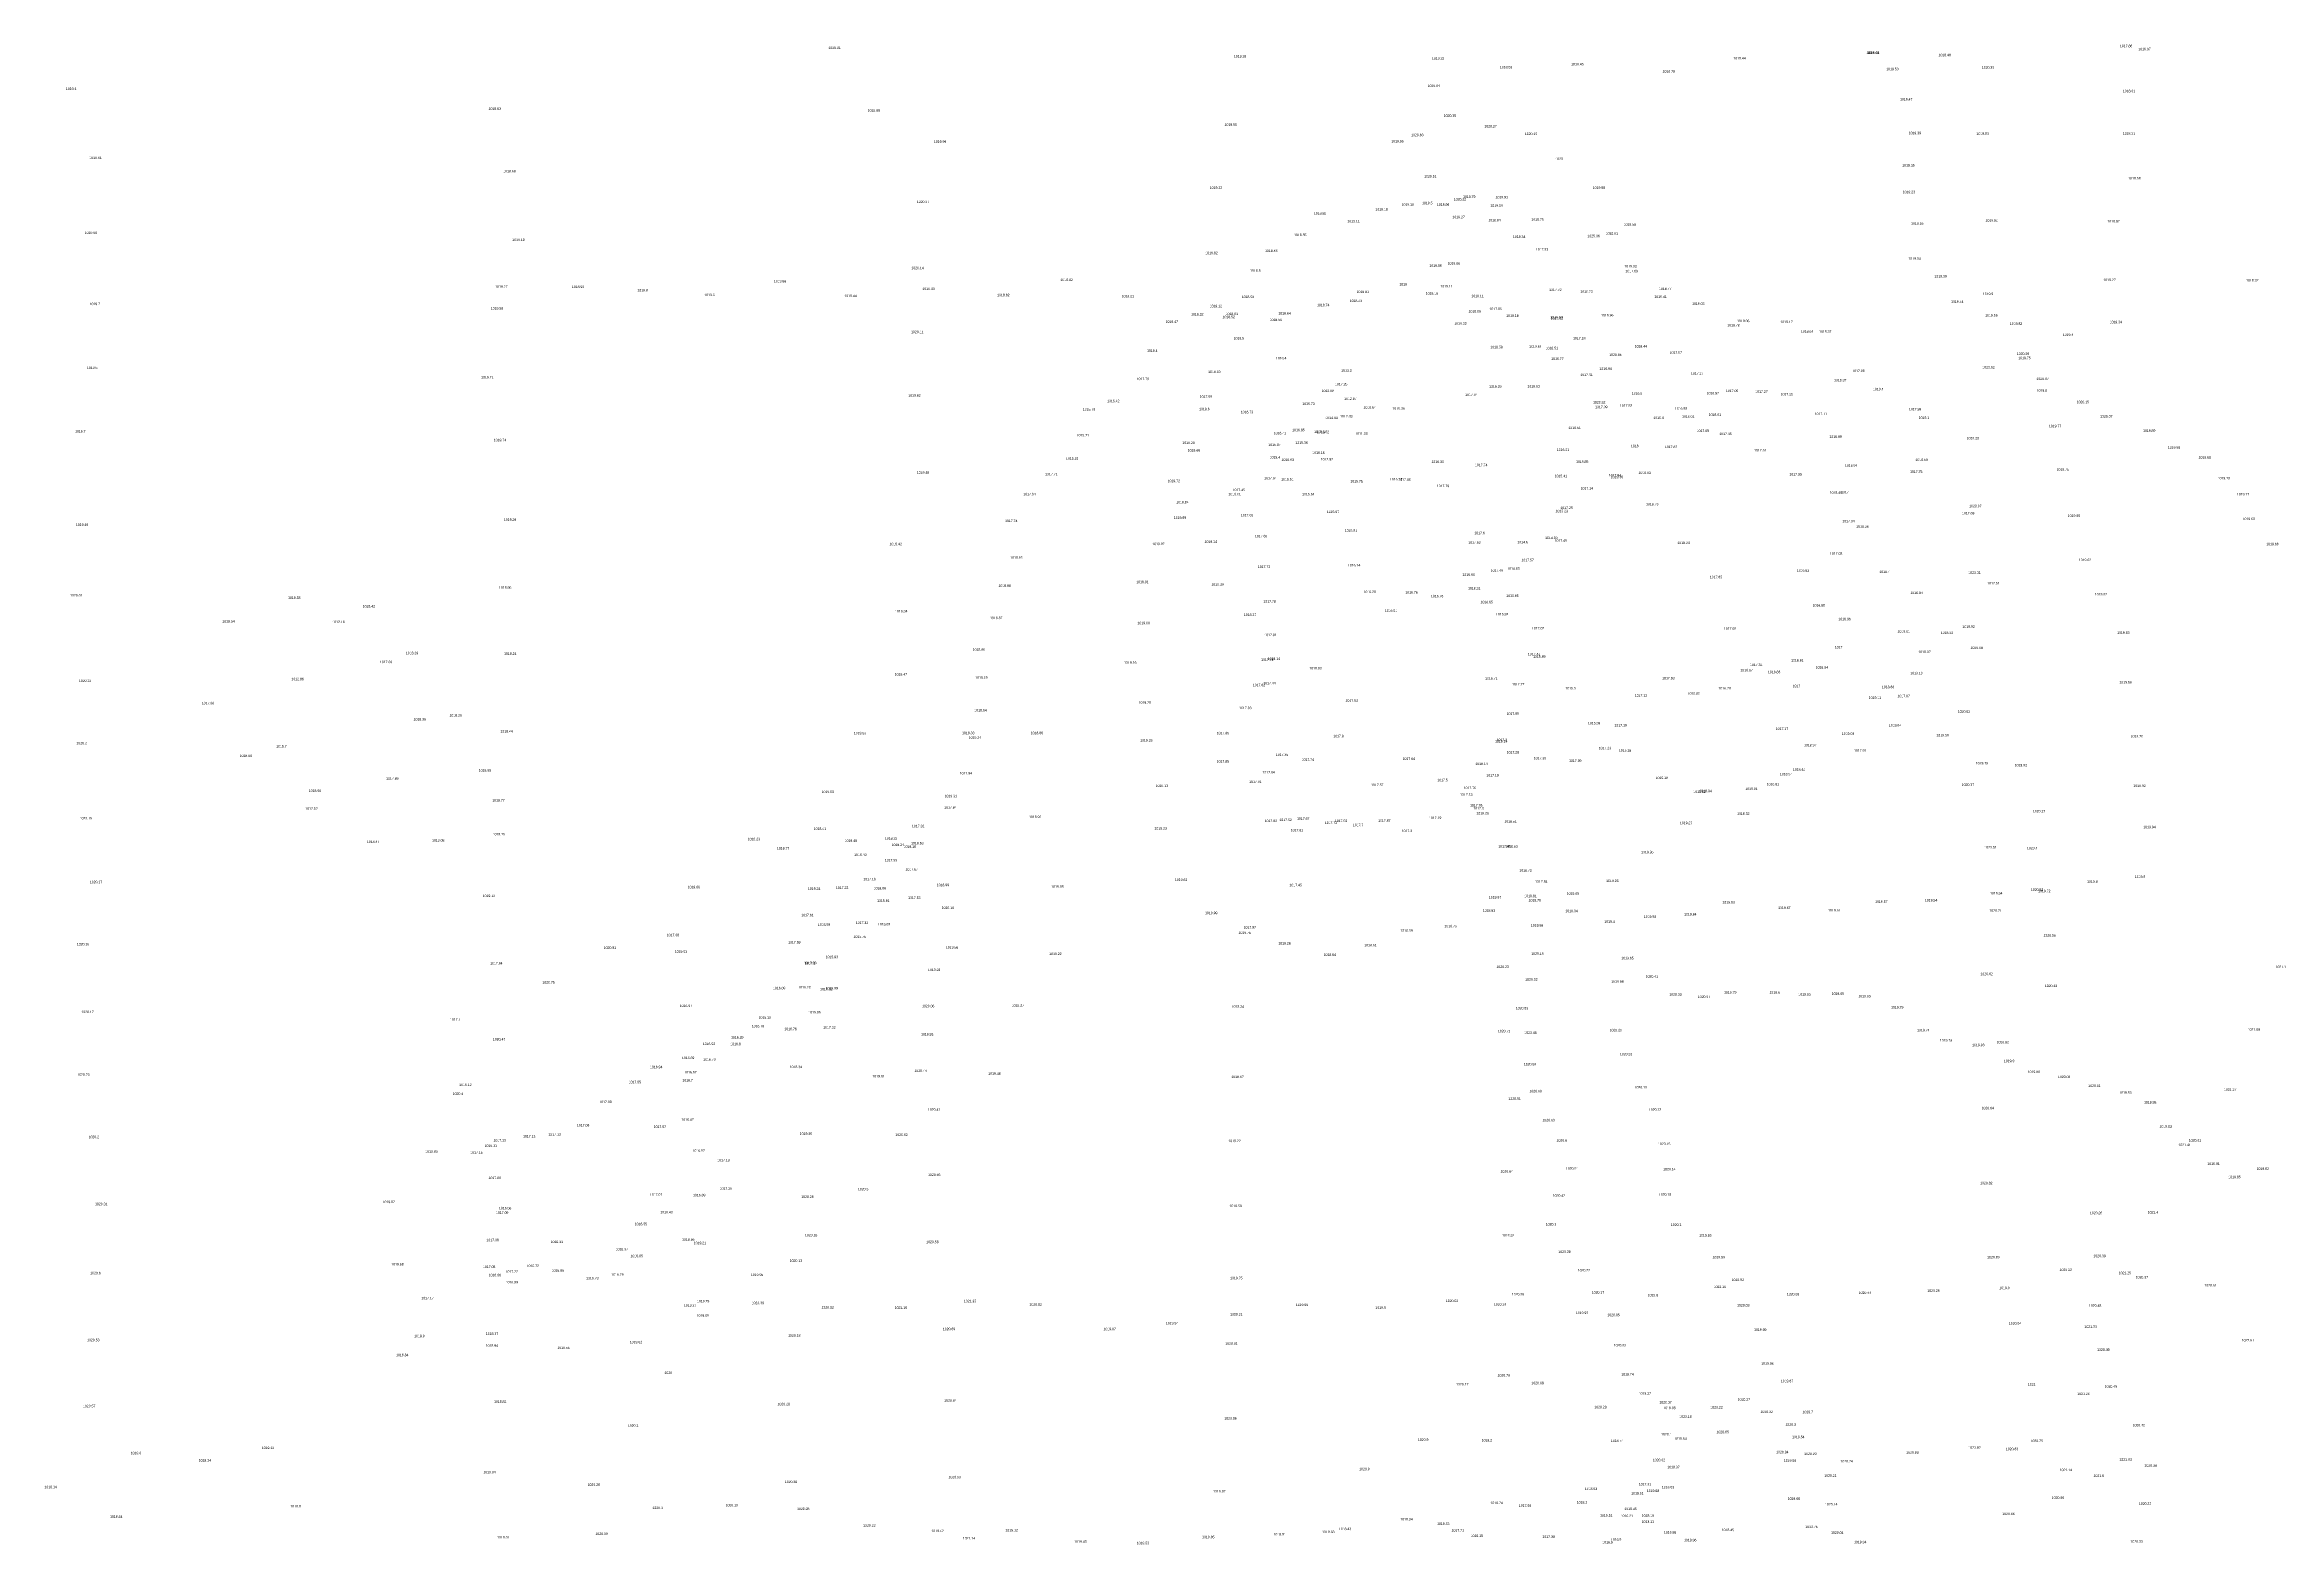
# Model space of a CAD drawing. Header units: inches. Extents: x 628884 to 629912, y 4519174 to 4520145.
# Drawn here: x 629010.3 to 629190.6, y 4519784.6 to 4519905.6 of the extents above; entities that cross this region are included whole.
import ezdxf

# ---------------------------------------------------------------- set-up
doc = ezdxf.new("R2010")
doc.units = ezdxf.units.IN
doc.header["$MEASUREMENT"] = 0

msp = doc.modelspace()

# ---------------------------------------------------------------- texts
for s, p in [('1020.01', (629073.54, 4519905.2, 1020.01)), ('1019.39', (629106.25, 4519904.51, 1019.39)), ('1019.32', (629122.22, 4519904.34, 1019.32)), ('1018.53', (629127.7, 4519903.64, 1018.53)), ('1019.45', (629133.45, 4519903.88, 1019.45)), ('1019.44', (629146.53, 4519904.36, 1019.44)), ('1019.43', (629157.26, 4519904.8, 1019.43)), ('1019.04', (629157.31, 4519904.81, 1019.04)), ('1018.48', (629163.08, 4519904.62, 1018.48)), ('1020.25', (629166.57, 4519903.61, 1020.25)), ('1017.86', (629177.71, 4519905.35, 1017.86)), ('1016.97', (629179.19, 4519905.1, 1016.97)), ('1019.4', (629012.04, 4519901.9, 1019.4)), ('1020.04', (629121.87, 4519902.14, 1020.04)), ('1018.79', (629140.82, 4519903.3, 1018.79)), ('1019.53', (629158.86, 4519903.49, 1019.53)), ('1018.63', (629046.13, 4519900.29, 1018.63)), ('1019.89', (629076.71, 4519900.15, 1019.89)), ('1019.47', (629159.97, 4519901.05, 1019.47)), ('1018.01', (629177.94, 4519901.72, 1018.01)), ('1019.55', (629105.49, 4519899, 1019.55)), ('1020.35', (629123.17, 4519899.73, 1020.35)), ('1020.27', (629126.45, 4519898.87, 1020.27)), ('1020.15', (629129.71, 4519898.26, 1020.15)), ('1019.39', (629160.67, 4519898.33, 1019.39)), ('1019.83', (629166.14, 4519898.28, 1019.83)), ('1018.21', (629177.94, 4519898.29, 1018.21)), ('1019.99', (629082.05, 4519897.63, 1019.99)), ('1019.99', (629118.94, 4519897.66, 1019.99)), ('1020.63', (629120.54, 4519898.17, 1020.63)), ('1019.61', (629013.93, 4519896.33, 1019.61)), ('1018.68', (629047.32, 4519895.25, 1018.68)), ('1020.51', (629121.59, 4519894.83, 1020.51)), ('1020', (629132.17, 4519896.24, 1020)), ('1019.35', (629160.15, 4519895.72, 1019.35)), ('1018.58', (629178.38, 4519894.68, 1018.58)), ('1020.27', (629080.67, 4519892.78, 1020.27)), ('1019.22', (629104.3, 4519893.92, 1019.22)), ('1020.22', (629123.98, 4519892.98, 1020.22)), ('1018.79', (629124.73, 4519893.19, 1018.79)), ('1019.91', (629127.35, 4519893.15, 1019.91)), ('1019.88', (629135.19, 4519893.92, 1019.88)), ('1019.23', (629160.19, 4519893.57, 1019.23)), ('1018.89', (629112.7, 4519891.84, 1018.89)), ('1019.11', (629115.4, 4519891.22, 1019.11)), ('1019.18', (629117.66, 4519892.17, 1019.18)), ('1019.16', (629119.77, 4519892.56, 1019.16)), ('1019.5', (629121.42, 4519892.68, 1019.5)), ('1018.96', (629122.62, 4519892.55, 1018.96)), ('1019.27', (629123.87, 4519891.55, 1019.27)), ('1018.64', (629126.77, 4519891.3, 1018.64)), ('1019.59', (629126.94, 4519892.48, 1019.59)), ('1019.75', (629130.24, 4519891.35, 1019.75)), ('1019.16', (629160.86, 4519891.03, 1019.16)), ('1019.84', (629166.87, 4519891.27, 1019.84)), ('1018.97', (629176.7, 4519891.21, 1018.97)), ('1019.68', (629013.56, 4519890.28, 1019.68)), ('1019.19', (629048.04, 4519889.71, 1019.19)), ('1018.55', (629111.1, 4519890.11, 1018.55)), ('1018.34', (629128.75, 4519889.96, 1018.34)), ('1025.06', (629134.76, 4519890.02, 1025.06)), ('1020.01', (629136.23, 4519890.22, 1020.01)), ('1019.58', (629137.68, 4519890.95, 1019.58)), ('1020.14', (629080.23, 4519887.44, 1020.14)), ('1018.82', (629103.94, 4519888.65, 1018.82)), ('1018.48', (629108.76, 4519888.83, 1018.48)), ('1019.86', (629122.01, 4519887.63, 1019.86)), ('1019.06', (629123.48, 4519887.81, 1019.06)), ('1017.93', (629130.6, 4519888.95, 1017.93)), ('1019.83', (629137.74, 4519887.58, 1019.83)), ('1019.04', (629160.65, 4519888.2, 1019.04)), ('1019.27', (629046.67, 4519885.94, 1019.27)), ('1018.92', (629052.85, 4519885.92, 1018.92)), ('1018.8', (629058.14, 4519885.65, 1018.8)), ('1019.88', (629069.14, 4519886.38, 1019.88)), ('1019.33', (629081.12, 4519885.76, 1019.33)), ('1018.82', (629092.26, 4519886.49, 1018.82)), ('1018.5', (629107.55, 4519887.23, 1018.5)), ('1019', (629119.59, 4519886.12, 1019)), ('1019.11', (629122.9, 4519885.97, 1019.11)), ('1017.72', (629131.67, 4519885.68, 1017.72)), ('1017.69', (629137.83, 4519887.19, 1017.69)), ('1018.77', (629140.53, 4519885.76, 1018.77)), ('1019.09', (629162.75, 4519886.77, 1019.09)), ('1019.27', (629176.37, 4519886.48, 1019.27)), ('1018.32', (629187.88, 4519886.45, 1018.32)), ('1019.7', (629013.95, 4519884.54, 1019.7)), ('1019.58', (629046.31, 4519884.18, 1019.58)), ('1019.3', (629063.53, 4519885.27, 1019.3)), ('1019.44', (629074.83, 4519885.19, 1019.44)), ('1018.82', (629087.15, 4519885.26, 1018.82)), ('1019.21', (629097.19, 4519885.17, 1019.21)), ('1019.12', (629104.29, 4519884.37, 1019.12)), ('1018.58', (629106.88, 4519885.11, 1018.58)), ('1018.64', (629109.83, 4519883.78, 1018.64)), ('1018.74', (629112.95, 4519884.45, 1018.74)), ('1018.43', (629115.59, 4519884.79, 1018.43)), ('1018.81', (629116.14, 4519885.52, 1018.81)), ('1018.16', (629121.72, 4519885.39, 1018.16)), ('1018.96', (629125.17, 4519883.94, 1018.96)), ('1019.11', (629125.4, 4519885.18, 1019.11)), ('1017.86', (629126.86, 4519884.14, 1017.86)), ('1016.73', (629134.19, 4519885.54, 1016.73)), ('1019.41', (629140.16, 4519885.12, 1019.41)), ('1019.03', (629143.2, 4519884.56, 1019.03)), ('1019.44', (629164.09, 4519884.72, 1019.44)), ('1019.9', (629166.65, 4519885.35, 1019.9)), ('1020.11', (629080.21, 4519882.28, 1020.11)), ('1018.47', (629100.74, 4519883.11, 1018.47)), ('1018.32', (629102.79, 4519883.7, 1018.32)), ('1018.52', (629105.33, 4519883.49, 1018.52)), ('1018.61', (629105.58, 4519883.74, 1018.61)), ('1018.56', (629109.13, 4519883.26, 1018.56)), ('1019.32', (629124.02, 4519882.96, 1019.32)), ('1019.18', (629128.21, 4519883.59, 1019.18)), ('1016.53', (629131.78, 4519883.47, 1016.53)), ('1017.02', (629131.8, 4519883.38, 1017.02)), ('1019.96', (629135.86, 4519883.63, 1019.96)), ('1018.78', (629146.04, 4519882.83, 1018.78)), ('1019.06', (629146.83, 4519883.17, 1019.06)), ('1019.17', (629150.32, 4519883.09, 1019.17)), ('1018.64', (629151.98, 4519882.32, 1018.64)), ('1019.37', (629153.44, 4519882.31, 1019.37)), ('1019.56', (629166.84, 4519883.62, 1019.56)), ('1019.82', (629168.83, 4519882.95, 1019.82)), ('1019.4', (629173.1, 4519882.05, 1019.4)), ('1019.34', (629176.88, 4519883.08, 1019.34)), ('1018.4', (629099.24, 4519880.77, 1018.4)), ('1018.5', (629106.22, 4519881.77, 1018.5)), ('1018.58', (629126.93, 4519881.06, 1018.58)), ('1019.64', (629130.06, 4519881.11, 1019.64)), ('1018.51', (629131.39, 4519880.98, 1018.51)), ('1017.18', (629133.6, 4519881.77, 1017.18)), ('1020.85', (629136.52, 4519880.44, 1020.85)), ('1018.44', (629138.57, 4519881.12, 1018.44)), ('1017.57', (629141.39, 4519880.62, 1017.57)), ('1020.06', (629169.39, 4519880.53, 1020.06)), ('1019.75', (629169.51, 4519880.18, 1019.75)), ('1019.5', (629013.74, 4519879.39, 1019.5)), ('1019.71', (629045.53, 4519878.63, 1019.71)), ('1017.79', (629098.4, 4519878.49, 1017.79)), ('1018.69', (629104.17, 4519879.06, 1018.69)), ('1018.4', (629109.63, 4519880.16, 1018.4)), ('1013.2', (629114.9, 4519879.17, 1013.2)), ('1016.77', (629131.84, 4519880.12, 1016.77)), ('1017.51', (629134.19, 4519878.82, 1017.51)), ('1016.94', (629135.73, 4519879.32, 1016.94)), ('1017.27', (629143.11, 4519878.93, 1017.27)), ('1019.37', (629154.65, 4519878.39, 1019.37)), ('1017.98', (629156.12, 4519879.14, 1017.98)), ('1020.52', (629166.61, 4519879.43, 1020.52)), ('1020.07', (629170.97, 4519878.5, 1020.07)), ('1019.82', (629079.98, 4519877.16, 1019.82)), ('1016.42', (629096.02, 4519876.71, 1016.42)), ('1017.09', (629103.49, 4519877.07, 1017.09)), ('1012.68', (629113.32, 4519877.53, 1012.68)), ('1017.25', (629114.4, 4519878.07, 1017.25)), ('1012.87', (629115.14, 4519876.89, 1012.87)), ('1017.94', (629124.9, 4519877.21, 1017.94)), ('1019.39', (629126.83, 4519877.88, 1019.39)), ('1019.63', (629129.92, 4519877.89, 1019.63)), ('1020.52', (629135.21, 4519876.6, 1020.52)), ('1016.9', (629138.34, 4519877.32, 1016.9)), ('1016.97', (629144.37, 4519877.34, 1016.97)), ('1017.05', (629145.93, 4519877.53, 1017.05)), ('1017.27', (629148.3, 4519877.46, 1017.27)), ('1017.25', (629150.34, 4519877.26, 1017.25)), ('1019.4', (629157.79, 4519877.67, 1019.4)), ('1019.8', (629170.99, 4519877.55, 1019.8)), ('1020.15', (629174.22, 4519876.63, 1020.15)), ('1015.79', (629094.06, 4519876.03, 1015.79)), ('1018.6', (629103.44, 4519876.06, 1018.6)), ('1016.73', (629106.8, 4519875.82, 1016.73)), ('1016.73', (629111.76, 4519876.49, 1016.73)), ('1014.84', (629113.62, 4519875.35, 1014.84)), ('1012.33', (629114.81, 4519875.48, 1012.33)), ('1010.64', (629116.7, 4519876.19, 1010.64)), ('1015.36', (629119.03, 4519876.1, 1015.36)), ('1017.09', (629135.38, 4519876.23, 1017.09)), ('1017.52', (629137.38, 4519876.34, 1017.52)), ('1015.8', (629140.08, 4519875.35, 1015.8)), ('1016.98', (629141.81, 4519876.1, 1016.98)), ('1016.01', (629142.39, 4519875.46, 1016.01)), ('1016.01', (629144.54, 4519875.61, 1016.01)), ('1017.11', (629153.09, 4519875.67, 1017.11)), ('1017.98', (629160.69, 4519876.05, 1017.98)), ('1019.1', (629161.48, 4519875.37, 1019.1)), ('1020.07', (629176.11, 4519875.47, 1020.07)), ('1019.7', (629012.78, 4519874.26, 1019.7)), ('1019.74', (629046.55, 4519873.56, 1019.74)), ('1015.71', (629093.56, 4519873.95, 1015.71)), ('1019.28', (629102.09, 4519873.34, 1019.28)), ('1015.87', (629109.02, 4519873.18, 1015.87)), ('1016.41', (629109.46, 4519874.12, 1016.41)), ('1016.85', (629110.95, 4519874.37, 1016.85)), ('1015.36', (629111.21, 4519873.35, 1015.36)), ('1015.34', (629112.72, 4519874.22, 1015.34)), ('1012.72', (629112.93, 4519874.21, 1012.72)), ('1011.36', (629116.03, 4519874.08, 1011.36)), ('1016.51', (629133.23, 4519874.55, 1016.51)), ('1018', (629138.27, 4519873.08, 1018)), ('1017.87', (629141.01, 4519873.01, 1017.87)), ('1017.65', (629143.57, 4519874.31, 1017.65)), ('1017.35', (629145.4, 4519874.06, 1017.35)), ('1016.99', (629154.28, 4519873.83, 1016.99)), ('1020.23', (629165.34, 4519873.71, 1020.23)), ('1019.77', (629171.98, 4519874.69, 1019.77)), ('1019.89', (629179.57, 4519874.32, 1019.89)), ('1019.98', (629181.57, 4519872.96, 1019.98)), ('1016.19', (629092.7, 4519872.07, 1016.19)), ('1018.66', (629102.52, 4519872.73, 1018.66)), ('1015.4', (629109.13, 4519872.17, 1015.4)), ('1016.93', (629110.09, 4519871.97, 1016.93)), ('1016.16', (629112.57, 4519872.54, 1016.16)), ('1012.92', (629113.25, 4519872.01, 1012.92)), ('1016.35', (629122.18, 4519871.81, 1016.35)), ('1017.74', (629125.69, 4519871.55, 1017.74)), ('1016.01', (629132.29, 4519872.78, 1016.01)), ('1019.85', (629133.84, 4519871.82, 1019.85)), ('1017.61', (629148.2, 4519872.74, 1017.61)), ('1016.94', (629155.53, 4519871.51, 1016.94)), ('1018.59', (629161.22, 4519871.97, 1018.59)), ('1019.75', (629172.6, 4519871.19, 1019.75)), ('1019.88', (629184.05, 4519872.16, 1019.88)), ('1019.48', (629080.67, 4519870.94, 1019.48)), ('1017.71', (629091.02, 4519870.81, 1017.71)), ('1019.72', (629100.9, 4519870.26, 1019.72)), ('1017.45', (629106.14, 4519869.54, 1017.45)), ('1017.04', (629108.69, 4519870.49, 1017.04)), ('1015.51', (629110.06, 4519870.39, 1015.51)), ('1015.75', (629115.64, 4519870.23, 1015.75)), ('1016.17', (629118.83, 4519870.4, 1016.17)), ('1017.58', (629119.51, 4519870.37, 1017.58)), ('1017.79', (629122.61, 4519869.86, 1017.79)), ('1015.41', (629132.12, 4519870.66, 1015.41)), ('1017.14', (629134.21, 4519869.66, 1017.14)), ('1017.94', (629136.48, 4519870.72, 1017.94)), ('1019.36', (629136.64, 4519870.58, 1019.36)), ('1018.03', (629138.88, 4519870.92, 1018.03)), ('1017.99', (629151.05, 4519870.79, 1017.99)), ('1017', (629155.22, 4519869.36, 1017)), ('1017.75', (629160.78, 4519871.01, 1017.75)), ('1019.73', (629185.59, 4519870.48, 1019.73)), ('1017.64', (629089.26, 4519869.2, 1017.64)), ('1018.84', (629101.59, 4519868.54, 1018.84)), ('1016.01', (629105.81, 4519869.2, 1016.01)), ('1015.64', (629111.75, 4519869.2, 1015.64)), ('1015.67', (629113.74, 4519867.77, 1015.67)), ('1015.23', (629132.19, 4519867.83, 1015.23)), ('1017.25', (629132.58, 4519868.09, 1017.25)), ('1018.73', (629139.49, 4519868.39, 1018.73)), ('1018.48', (629154.3, 4519869.32, 1018.48)), ('1017.69', (629164.97, 4519867.66, 1017.69)), ('1020.07', (629165.55, 4519868.24, 1020.07)), ('1019.77', (629187.14, 4519869.19, 1019.77)), ('1019.49', (629012.85, 4519866.73, 1019.49)), ('1019.29', (629047.37, 4519867.14, 1019.29)), ('1017.74', (629087.79, 4519867.04, 1017.74)), ('1019.69', (629101.4, 4519867.3, 1019.69)), ('1017.65', (629106.81, 4519867.5, 1017.65)), ('1017.69', (629107.94, 4519865.81, 1017.69)), ('1015.81', (629115.19, 4519866.26, 1015.81)), ('1017.6', (629125.64, 4519866.06, 1017.6)), ('1017.04', (629155.32, 4519867.02, 1017.04)), ('1018.36', (629156.44, 4519866.59, 1018.36)), ('1019.65', (629173.5, 4519867.46, 1019.65)), ('1019.63', (629187.6, 4519867.2, 1019.63)), ('1019.42', (629078.47, 4519865.17, 1019.42)), ('1018.95', (629088.21, 4519864.08, 1018.95)), ('1018.97', (629099.66, 4519865.18, 1018.97)), ('1019.34', (629103.88, 4519865.36, 1019.34)), ('1017.69', (629125.15, 4519865.3, 1017.69)), ('1014.6', (629129.11, 4519865.32, 1014.6)), ('1014.59', (629131.35, 4519865.67, 1014.59)), ('1017.45', (629132.11, 4519865.45, 1017.45)), ('1018.23', (629142.02, 4519865.27, 1018.23)), ('1017.03', (629154.32, 4519864.4, 1017.03)), ('1019.66', (629189.51, 4519865.17, 1019.66)), ('1017.72', (629108.18, 4519863.34, 1017.72)), ('1016.14', (629115.44, 4519863.46, 1016.14)), ('1016.85', (629124.68, 4519862.7, 1016.85)), ('1017.49', (629126.96, 4519863.04, 1017.49)), ('1014.83', (629128.29, 4519863.19, 1014.83)), ('1017.57', (629129.44, 4519863.88, 1017.57)), ('1017.85', (629144.63, 4519862.51, 1017.85)), ('1016.83', (629151.65, 4519863.04, 1016.83)), ('1018.4', (629158.31, 4519862.93, 1018.4)), ('1020.31', (629165.48, 4519862.86, 1020.31)), ('1019.62', (629174.39, 4519863.89, 1019.62)), ('1020.01', (629012.38, 4519861.04, 1020.01)), ('1018.58', (629029.96, 4519860.84, 1018.58)), ('1018.96', (629046.97, 4519861.66, 1018.96)), ('1018.88', (629087.26, 4519861.81, 1018.88)), ('1018.91', (629098.37, 4519862.11, 1018.91)), ('1019.39', (629104.43, 4519861.91, 1019.39)), ('1017.78', (629108.63, 4519860.55, 1017.78)), ('1016.28', (629116.7, 4519861.31, 1016.28)), ('1016.76', (629120.07, 4519861.27, 1016.76)), ('1016.76', (629122.14, 4519860.97, 1016.76)), ('1016.31', (629125.13, 4519861.6, 1016.31)), ('1016.85', (629126.14, 4519860.49, 1016.85)), ('1015.65', (629128.21, 4519861, 1015.65)), ('1018.84', (629160.81, 4519861.24, 1018.84)), ('1017.51', (629167.01, 4519862.01, 1017.51)), ('1019.62', (629175.68, 4519861.12, 1019.62)), ('1018.34', (629024.65, 4519858.93, 1018.34)), ('1012.18', (629033.53, 4519858.89, 1012.18)), ('1018.42', (629035.98, 4519860.15, 1018.42)), ('1019.34', (629078.91, 4519859.75, 1019.34)), ('1018.87', (629086.58, 4519859.21, 1018.87)), ('1019.06', (629098.47, 4519858.8, 1019.06)), ('1018.27', (629107.05, 4519859.47, 1018.27)), ('1016.51', (629118.42, 4519859.81, 1016.51)), ('1015.92', (629127.38, 4519859.51, 1015.92)), ('1016.88', (629152.92, 4519860.23, 1016.88)), ('1016.96', (629155, 4519859.12, 1016.96)), ('1017.81', (629108.7, 4519857.84, 1017.81)), ('1017.02', (629130.28, 4519858.38, 1017.02)), ('1017.65', (629145.77, 4519858.35, 1017.65)), ('1017', (629154.71, 4519856.85, 1017)), ('1019.01', (629159.77, 4519858.12, 1019.01)), ('1018.02', (629163.26, 4519858.01, 1018.02)), ('1018.92', (629165.01, 4519858.51, 1018.92)), ('1020.68', (629165.66, 4519856.8, 1020.68)), ('1019.63', (629177.48, 4519858.02, 1019.63)), ('1017.69', (629037.37, 4519855.66, 1017.69)), ('1018.29', (629039.46, 4519856.38, 1018.29)), ('1018.24', (629047.38, 4519856.33, 1018.24)), ('1018.86', (629085.18, 4519856.66, 1018.86)), ('1019.16', (629097.39, 4519855.61, 1019.16)), ('1017.74', (629108.44, 4519855.84, 1017.74)), ('1018.14', (629108.97, 4519855.92, 1018.14)), ('1018.03', (629112.33, 4519855.15, 1018.03)), ('1017.45', (629129.95, 4519856.29, 1017.45)), ('1015.69', (629130.38, 4519856.09, 1015.69)), ('1016.67', (629147.1, 4519855, 1016.67)), ('1017.32', (629147.87, 4519855.43, 1017.32)), ('1016.61', (629151.19, 4519855.79, 1016.61)), ('1016.94', (629153.17, 4519855.22, 1016.94)), ('1018.87', (629161.45, 4519856.47, 1018.87)), ('1020.22', (629013.09, 4519854.14, 1020.22)), ('1012.86', (629030.23, 4519854.28, 1012.86)), ('1019.47', (629078.89, 4519854.66, 1019.47)), ('1018.69', (629085.38, 4519854.4, 1018.69)), ('1017.62', (629107.77, 4519853.8, 1017.62)), ('1017.44', (629108.62, 4519853.95, 1017.44)), ('1016.71', (629126.51, 4519854.33, 1016.71)), ('1017.77', (629128.68, 4519853.86, 1017.77)), ('1015.5', (629132.99, 4519853.54, 1015.5)), ('1017.03', (629140.79, 4519854.35, 1017.03)), ('1016.78', (629145.33, 4519853.54, 1016.78)), ('1016.83', (629149.32, 4519854.85, 1016.83)), ('1017', (629151.31, 4519853.72, 1017)), ('1018.88', (629158.51, 4519853.64, 1018.88)), ('1019.19', (629160.8, 4519854.76, 1019.19)), ('1019.66', (629177.67, 4519854.03, 1019.66)), ('1017.96', (629023, 4519852.34, 1017.96)), ('1018.26', (629042.98, 4519851.35, 1018.26)), ('1018.54', (629085.31, 4519851.76, 1018.54)), ('1019.28', (629098.56, 4519852.38, 1019.28)), ('1017.93', (629106.67, 4519851.95, 1017.93)), ('1017.93', (629115.25, 4519852.55, 1017.93)), ('1017.95', (629128.24, 4519851.49, 1017.95)), ('1017.12', (629138.58, 4519852.95, 1017.12)), ('1016.85', (629142.84, 4519853.11, 1016.85)), ('1019.11', (629157.45, 4519852.78, 1019.11)), ('1017.97', (629159.77, 4519852.91, 1017.97)), ('1020.62', (629164.63, 4519851.66, 1020.62)), ('1018.36', (629040.08, 4519851.03, 1018.36)), ('1018.44', (629047.09, 4519850.06, 1018.44)), ('1019.55', (629075.59, 4519849.92, 1019.55)), ('1018.33', (629084.32, 4519849.93, 1018.33)), ('1019.24', (629084.86, 4519849.57, 1019.24)), ('1018.86', (629089.86, 4519849.93, 1018.86)), ('1017.85', (629104.86, 4519849.92, 1017.85)), ('1017.8', (629114.26, 4519849.68, 1017.8)), ('1015.38', (629134.8, 4519850.72, 1015.38)), ('1017.19', (629136.94, 4519850.55, 1017.19)), ('1017.17', (629149.95, 4519850.27, 1017.17)), ('1019.09', (629155.28, 4519849.87, 1019.09)), ('1019.64', (629159.07, 4519850.55, 1019.64)), ('1019.59', (629162.91, 4519849.75, 1019.59)), ('1019.76', (629178.57, 4519849.67, 1019.76)), ('1020.2', (629012.89, 4519849.11, 1020.2)), ('1018.08', (629026.06, 4519848.09, 1018.08)), ('1015.7', (629029, 4519848.85, 1015.7)), ('1019.25', (629098.68, 4519849.33, 1019.25)), ('1017.35', (629109.63, 4519848.17, 1017.35)), ('1017.74', (629111.71, 4519847.78, 1017.74)), ('1017.64', (629119.85, 4519847.85, 1017.64)), ('1018.14', (629127.31, 4519849.25, 1018.14)), ('1017.3', (629127.44, 4519849.37, 1017.3)), ('1017.28', (629128.25, 4519848.37, 1017.28)), ('1017.36', (629130.43, 4519847.9, 1017.36)), ('1017.23', (629135.67, 4519848.71, 1017.23)), ('1015.18', (629137.3, 4519848.52, 1015.18)), ('1018.97', (629152.23, 4519848.95, 1018.97)), ('1017.91', (629156.26, 4519848.51, 1017.91)), ('1017.89', (629037.87, 4519846.26, 1017.89)), ('1018.65', (629045.34, 4519846.91, 1018.65)), ('1017.94', (629084.13, 4519846.68, 1017.94)), ('1017.85', (629104.86, 4519847.64, 1017.85)), ('1017.91', (629107.48, 4519845.99, 1017.91)), ('1017.64', (629108.55, 4519846.76, 1017.64)), ('1017.5', (629122.65, 4519846.13, 1017.5)), ('1018.14', (629125.72, 4519847.44, 1018.14)), ('1017.19', (629126.61, 4519846.51, 1017.19)), ('1017.39', (629133.28, 4519847.69, 1017.39)), ('1015.18', (629140.26, 4519846.31, 1015.18)), ('1018.94', (629150.28, 4519846.61, 1018.94)), ('1018.44', (629151.33, 4519846.98, 1018.44)), ('1019.75', (629166.08, 4519847.49, 1019.75)), ('1019.92', (629169.22, 4519847.33, 1019.92)), ('1018.06', (629031.63, 4519845.27, 1018.06)), ('1018.77', (629046.43, 4519844.49, 1018.77)), ('1019.53', (629072.99, 4519845.18, 1019.53)), ('1019.31', (629082.91, 4519844.84, 1019.31)), ('1019.13', (629099.94, 4519845.67, 1019.13)), ('1017.57', (629117.31, 4519845.74, 1017.57)), ('1017.13', (629124.49, 4519844.96, 1017.13)), ('1017.76', (629124.78, 4519845.5, 1017.76)), ('1015.52', (629143.3, 4519845.19, 1015.52)), ('1018.94', (629143.79, 4519845.25, 1018.94)), ('1018.91', (629147.49, 4519845.42, 1018.91)), ('1016.81', (629149.22, 4519845.8, 1016.81)), ('1020.37', (629164.95, 4519845.76, 1020.37)), ('1019.92', (629178.79, 4519845.67, 1019.92)), ('1020.15', (629013.15, 4519843.05, 1020.15)), ('1017.52', (629031.35, 4519843.83, 1017.52)), ('1017.32', (629080.28, 4519842.42, 1017.32)), ('1017.84', (629082.88, 4519843.92, 1017.84)), ('1018.92', (629089.72, 4519843.16, 1018.92)), ('1017.83', (629108.73, 4519842.84, 1017.83)), ('1017.52', (629109.92, 4519842.92, 1017.52)), ('1017.67', (629111.34, 4519843.02, 1017.67)), ('1017.72', (629113.58, 4519842.68, 1017.72)), ('1017.59', (629114.39, 4519842.84, 1017.59)), ('1017.7', (629115.84, 4519842.51, 1017.7)), ('1017.67', (629117.88, 4519842.86, 1017.67)), ('1017.19', (629121.98, 4519843.08, 1017.19)), ('1017.76', (629125.29, 4519844.09, 1017.76)), ('1017.3', (629125.56, 4519843.86, 1017.3)), ('1018.25', (629125.81, 4519843.46, 1018.25)), ('1018.51', (629128.06, 4519842.79, 1018.51)), ('1019.27', (629142.22, 4519842.67, 1019.27)), ('1016.32', (629146.83, 4519843.42, 1016.32)), ('1020.27', (629170.69, 4519843.62, 1020.27)), ('1019.94', (629179.59, 4519842.34, 1019.94)), ('1018.47', (629036.32, 4519841.15, 1018.47)), ('1019.08', (629041.57, 4519841.26, 1019.08)), ('1018.75', (629046.46, 4519841.76, 1018.75)), ('1019.23', (629067.03, 4519841.37, 1019.23)), ('1018.77', (629069.39, 4519840.62, 1018.77)), ('1018.41', (629072.36, 4519842.21, 1018.41)), ('1018.48', (629074.85, 4519841.24, 1018.48)), ('1018.32', (629078.1, 4519841.42, 1018.32)), ('1018.24', (629078.64, 4519840.91, 1018.24)), ('1019.16', (629079.61, 4519840.76, 1019.16)), ('1018.63', (629080.21, 4519841.04, 1018.63)), ('1019.23', (629099.84, 4519842.23, 1019.23)), ('1017.81', (629110.83, 4519842.09, 1017.81)), ('1017.3', (629119.78, 4519842.03, 1017.3)), ('1017.49', (629127.57, 4519840.78, 1017.49)), ('1018.63', (629128.14, 4519840.78, 1018.63)), ('1020.51', (629166.77, 4519840.71, 1020.51)), ('1020.4', (629170.21, 4519840.64, 1020.4)), ('1015.49', (629075.62, 4519840.1, 1015.49)), ('1017.99', (629078.09, 4519839.67, 1017.99)), ('1017.67', (629079.76, 4519838.92, 1017.67)), ('1018.72', (629129.27, 4519838.84, 1018.72)), ('1019.35', (629139.09, 4519840.32, 1019.35)), ('1020.17', (629013.97, 4519837.91, 1020.17)), ('1019.68', (629062.19, 4519837.5, 1019.68)), ('1019.24', (629071.89, 4519837.37, 1019.24)), ('1017.22', (629074.15, 4519837.45, 1017.22)), ('1017.16', (629076.36, 4519838.14, 1017.16)), ('1016.06', (629077.19, 4519837.4, 1016.06)), ('1018.99', (629082.28, 4519837.67, 1018.99)), ('1019.08', (629091.51, 4519837.54, 1019.08)), ('1019.61', (629101.49, 4519838.09, 1019.61)), ('1017.45', (629110.73, 4519837.66, 1017.45)), ('1017.84', (629130.54, 4519837.94, 1017.84)), ('1019.05', (629133.09, 4519836.98, 1019.05)), ('1019.26', (629136.27, 4519838, 1019.26)), ('1019.54', (629167.23, 4519837, 1019.54)), ('1020.52', (629170.53, 4519837.29, 1020.52)), ('1019.72', (629171.11, 4519837.18, 1019.72)), ('1019.8', (629175.06, 4519837.95, 1019.8)), ('1019.8', (629178.91, 4519838.34, 1019.8)), ('1019.13', (629045.66, 4519836.79, 1019.13)), ('1017.61', (629071.35, 4519835.24, 1017.61)), ('1015.91', (629077.47, 4519836.4, 1015.91)), ('1017.53', (629079.97, 4519836.64, 1017.53)), ('1019.16', (629082.68, 4519835.83, 1019.16)), ('1019.99', (629103.92, 4519835.41, 1019.99)), ('1018.83', (629126.32, 4519835.61, 1018.83)), ('1019.87', (629126.81, 4519836.67, 1019.87)), ('1018.81', (629129.67, 4519836.78, 1018.81)), ('1018.78', (629130.01, 4519836.43, 1018.78)), ('1019.34', (629132.98, 4519835.57, 1019.34)), ('1019.56', (629139.31, 4519835.11, 1019.56)), ('1019.64', (629142.56, 4519835.3, 1019.64)), ('1019.63', (629145.65, 4519836.28, 1019.63)), ('1019.67', (629150.14, 4519835.83, 1019.67)), ('1019.61', (629154.17, 4519835.63, 1019.61)), ('1019.57', (629157.96, 4519836.32, 1019.57)), ('1019.54', (629161.98, 4519836.43, 1019.54)), ('1020.71', (629167.18, 4519835.6, 1020.71)), ('1017.68', (629060.5, 4519833.63, 1017.68)), ('1015.59', (629072.69, 4519834.47, 1015.59)), ('1015.75', (629075.57, 4519833.49, 1015.75)), ('1017.32', (629075.75, 4519834.62, 1017.32)), ('1015.68', (629077.53, 4519834.5, 1015.68)), ('1019.75', (629106.62, 4519833.81, 1019.75)), ('1017.97', (629107.03, 4519834.25, 1017.97)), ('1018.59', (629119.68, 4519833.99, 1018.59)), ('1018.75', (629123.23, 4519834.35, 1018.75)), ('1019.86', (629130.2, 4519834.41, 1019.86)), ('1019.4', (629136.12, 4519834.71, 1019.4)), ('1020.56', (629171.54, 4519833.6, 1020.56)), ('1020.16', (629012.92, 4519832.89, 1020.16)), ('1020.91', (629055.42, 4519832.61, 1020.91)), ('1019.53', (629061.15, 4519832.3, 1019.53)), ('1017.59', (629070.29, 4519833.04, 1017.59)), ('1015.93', (629073.32, 4519831.86, 1015.93)), ('1019.56', (629083.02, 4519832.63, 1019.56)), ('1019.22', (629091.35, 4519832.11, 1019.22)), ('1019.26', (629109.83, 4519832.96, 1019.26)), ('1018.84', (629113.48, 4519832.04, 1018.84)), ('1018.61', (629116.76, 4519832.81, 1018.61)), ('1020.19', (629130.23, 4519832.13, 1020.19)), ('1019.65', (629137.49, 4519831.77, 1019.65)), ('1017.94', (629046.26, 4519831.35, 1017.94)), ('1020.75', (629050.47, 4519829.81, 1020.75)), ('1017.23', (629071.58, 4519831.38, 1017.23)), ('1017.3', (629071.64, 4519831.34, 1017.3)), ('1019.22', (629081.57, 4519830.82, 1019.22)), ('1020.23', (629127.42, 4519831.07, 1020.23)), ('1020.32', (629129.74, 4519830.04, 1020.32)), ('1019.98', (629136.68, 4519829.88, 1019.98)), ('1020.41', (629139.46, 4519830.29, 1020.41)), ('1020.62', (629166.46, 4519830.49, 1020.62)), ('1021.13', (629190.26, 4519831.06, 1021.13)), ('1016.97', (629061.55, 4519827.92, 1016.97)), ('1016.09', (629069.07, 4519829.35, 1016.09)), ('1016.23', (629071.11, 4519829.42, 1016.23)), ('1016.62', (629072.87, 4519829.26, 1016.62)), ('1015.99', (629073.32, 4519829.34, 1015.99)), ('1020.08', (629081.09, 4519827.9, 1020.08)), ('1019.27', (629088.32, 4519827.95, 1019.27)), ('1020.33', (629141.36, 4519828.84, 1020.33)), ('1020.07', (629143.66, 4519828.65, 1020.07)), ('1019.79', (629145.78, 4519829, 1019.79)), ('1019.6', (629149.44, 4519829, 1019.6)), ('1019.53', (629151.77, 4519828.84, 1019.53)), ('1019.55', (629154.46, 4519828.9, 1019.55)), ('1019.69', (629156.61, 4519828.7, 1019.69)), ('1020.43', (629171.65, 4519829.53, 1020.43)), ('1020.17', (629013.29, 4519827.43, 1020.17)), ('1017.1', (629043.02, 4519826.81, 1017.1)), ('1016.78', (629067.36, 4519826.28, 1016.78)), ('1016.19', (629067.91, 4519826.98, 1016.19)), ('1015.95', (629071.92, 4519827.4, 1015.95)), ('1017.32', (629073.12, 4519826.18, 1017.32)), ('1018.34', (629106.06, 4519827.86, 1018.34)), ('1020.53', (629128.98, 4519827.73, 1020.53)), ('1019.79', (629159.25, 4519827.8, 1019.79)), ('1020.47', (629046.48, 4519825.22, 1020.47)), ('1016.52', (629063.41, 4519824.85, 1016.52)), ('1016.8', (629065.63, 4519824.84, 1016.8)), ('1016.39', (629065.69, 4519825.37, 1016.39)), ('1016.76', (629069.99, 4519826.05, 1016.76)), ('1019.93', (629081.01, 4519825.62, 1019.93)), ('1020.71', (629127.54, 4519825.88, 1020.71)), ('1020.48', (629129.67, 4519825.75, 1020.48)), ('1020.29', (629136.55, 4519825.96, 1020.29)), ('1019.74', (629161.35, 4519825.96, 1019.74)), ('1019.75', (629163.18, 4519825.14, 1019.75)), ('1019.93', (629165.79, 4519824.76, 1019.93)), ('1020.82', (629167.76, 4519824.99, 1020.82)), ('1021.09', (629188.01, 4519826, 1021.09)), ('1016.94', (629059.15, 4519822.98, 1016.94)), ('1016.69', (629061.73, 4519823.72, 1016.69)), ('1016.92', (629061.91, 4519822.56, 1016.92)), ('1016.79', (629063.44, 4519823.59, 1016.79)), ('1018.34', (629070.42, 4519822.99, 1018.34)), ('1020.44', (629080.48, 4519822.68, 1020.44)), ('1020.58', (629129.63, 4519823.21, 1020.58)), ('1020.31', (629137.38, 4519824.02, 1020.31)), ('1019.9', (629168.35, 4519823.47, 1019.9)), ('1019.89', (629170.27, 4519822.59, 1019.89)), ('1020.23', (629012.95, 4519822.37, 1020.23)), ('1020.4', (629043.24, 4519820.83, 1020.4)), ('1016.12', (629043.76, 4519821.55, 1016.12)), ('1017.05', (629057.43, 4519821.77, 1017.05)), ('1016.7', (629061.76, 4519821.91, 1016.7)), ('1019.01', (629077.09, 4519822.24, 1019.01)), ('1019.46', (629086.43, 4519822.45, 1019.46)), ('1018.67', (629106.04, 4519822.19, 1018.67)), ('1020.68', (629130.08, 4519821.04, 1020.68)), ('1020.16', (629138.56, 4519821.35, 1020.16)), ('1020.03', (629172.71, 4519822.19, 1020.03)), ('1020.01', (629175.15, 4519821.47, 1020.01)), ('1019.96', (629177.65, 4519820.92, 1019.96)), ('1021.27', (629186.1, 4519821.17, 1021.27)), ('1017.09', (629055.06, 4519820.17, 1017.09)), ('1020.41', (629081.57, 4519819.55, 1020.41)), ('1020.51', (629128.39, 4519820.43, 1020.51)), ('1020.13', (629139.72, 4519819.55, 1020.13)), ('1020.64', (629166.55, 4519819.67, 1020.64)), ('1019.88', (629179.65, 4519820.13, 1019.88)), ('1020.2', (629013.87, 4519817.34, 1020.2)), ('1017.13', (629048.91, 4519817.39, 1017.13)), ('1017.13', (629050.96, 4519817.54, 1017.13)), ('1017.08', (629053.26, 4519818.28, 1017.08)), ('1017.07', (629059.45, 4519818.17, 1017.07)), ('1016.47', (629061.68, 4519818.74, 1016.47)), ('1019.66', (629071.23, 4519817.61, 1019.66)), ('1020.52', (629078.94, 4519817.52, 1020.52)), ('1020.69', (629131.13, 4519818.7, 1020.69)), ('1019.83', (629180.9, 4519818.19, 1019.83)), ('1019.89', (629041.03, 4519816.17, 1019.89)), ('1017.15', (629044.66, 4519816.09, 1017.15)), ('1016.31', (629045.81, 4519816.63, 1016.31)), ('1017.13', (629046.53, 4519817.07, 1017.13)), ('1016.52', (629062.58, 4519816.24, 1016.52)), ('1017.13', (629064.58, 4519815.47, 1017.13)), ('1019.22', (629105.8, 4519817.02, 1019.22)), ('1020.6', (629132.27, 4519817.06, 1020.6)), ('1020.15', (629140.45, 4519816.78, 1020.15)), ('1021.41', (629182.43, 4519816.7, 1021.41)), ('1020.01', (629183.26, 4519817.07, 1020.01)), ('1017.08', (629046.13, 4519814.04, 1017.08)), ('1020.66', (629081.58, 4519814.29, 1020.66)), ('1020.64', (629127.75, 4519814.56, 1020.64)), ('1020.51', (629133.02, 4519814.79, 1020.51)), ('1020.14', (629140.87, 4519814.74, 1020.14)), ('1020.82', (629166.43, 4519813.62, 1020.82)), ('1019.91', (629184.76, 4519815.18, 1019.91)), ('1019.85', (629186.45, 4519814.11, 1019.85)), ('1019.62', (629188.73, 4519814.78, 1019.62)), ('1020.31', (629014.39, 4519811.93, 1020.31)), ('1019.87', (629037.58, 4519812.1, 1019.87)), ('1017.07', (629059.14, 4519812.69, 1017.07)), ('1016.89', (629062.62, 4519812.65, 1016.89)), ('1017.26', (629064.77, 4519813.18, 1017.26)), ('1020.26', (629071.35, 4519812.52, 1020.26)), ('1020.3', (629075.92, 4519813.13, 1020.3)), ('1019.59', (629105.89, 4519811.78, 1019.59)), ('1020.42', (629131.96, 4519812.61, 1020.42)), ('1020.18', (629140.52, 4519812.69, 1020.18)), ('1017.09', (629046.73, 4519811.23, 1017.09)), ('1016.58', (629046.97, 4519811.6, 1016.58)), ('1016.55', (629057.92, 4519810.32, 1016.55)), ('1016.43', (629059.99, 4519811.27, 1016.43)), ('1020.3', (629131.4, 4519810.29, 1020.3)), ('1020.1', (629141.49, 4519810.26, 1020.1)), ('1020.26', (629175.29, 4519811.21, 1020.26)), ('1021.4', (629179.95, 4519811.26, 1021.4)), ('1017.08', (629045.96, 4519809.03, 1017.08)), ('1016.31', (629051.14, 4519808.88, 1016.31)), ('1016.37', (629056.38, 4519808.29, 1016.37)), ('1018.66', (629061.74, 4519809.07, 1018.66)), ('1019.21', (629062.68, 4519808.79, 1019.21)), ('1020.18', (629071.65, 4519809.42, 1020.18)), ('1020.58', (629081.43, 4519808.87, 1020.58)), ('1020.52', (629127.87, 4519809.41, 1020.52)), ('1020.28', (629132.41, 4519808.08, 1020.28)), ('1019.95', (629143.77, 4519809.4, 1019.95)), ('1020.6', (629014, 4519806.36, 1020.6)), ('1019.68', (629038.28, 4519807.07, 1019.68)), ('1017.05', (629045.68, 4519806.87, 1017.05)), ('1017.27', (629047.5, 4519806.48, 1017.27)), ('1016.72', (629049.2, 4519806.94, 1016.72)), ('1016.86', (629051.22, 4519806.57, 1016.86)), ('1016.85', (629057.58, 4519807.74, 1016.85)), ('1020.13', (629070.42, 4519807.36, 1020.13)), ('1020.22', (629133.98, 4519806.59, 1020.22)), ('1019.99', (629144.85, 4519807.64, 1019.99)), ('1020.89', (629167, 4519807.64, 1020.89)), ('1020.22', (629172.84, 4519806.62, 1020.22)), ('1020.39', (629175.57, 4519807.74, 1020.39)), ('1021.25', (629177.61, 4519806.37, 1021.25)), ('1016.06', (629046.14, 4519806.2, 1016.06)), ('1016.89', (629047.51, 4519805.62, 1016.89)), ('1016.73', (629054, 4519805.95, 1016.73)), ('1016.79', (629056.02, 4519806.24, 1016.79)), ('1019.95', (629067.29, 4519806.22, 1019.95)), ('1019.75', (629105.94, 4519805.96, 1019.75)), ('1020.06', (629128.66, 4519804.65, 1020.06)), ('1020.17', (629135.11, 4519804.8, 1020.17)), ('1019.8', (629139.62, 4519804.58, 1019.8)), ('1020.16', (629144.94, 4519805.25, 1020.16)), ('1019.92', (629146.39, 4519805.82, 1019.92)), ('1020.08', (629150.84, 4519804.66, 1020.08)), ('1020.44', (629156.64, 4519804.77, 1020.44)), ('1020.29', (629162.17, 4519804.94, 1020.29)), ('1019.9', (629167.97, 4519805.16, 1019.9)), ('1020.37', (629178.98, 4519806.03, 1020.37)), ('1020.61', (629184.52, 4519805.38, 1020.61)), ('1017.17', (629040.71, 4519804.34, 1017.17)), ('1019.27', (629061.89, 4519803.75, 1019.27)), ('1019.85', (629062.91, 4519802.93, 1019.85)), ('1019.79', (629062.94, 4519804.09, 1019.79)), ('1020.39', (629067.35, 4519803.95, 1020.39)), ('1020.82', (629072.98, 4519803.59, 1020.82)), ('1021.16', (629078.89, 4519803.57, 1021.16)), ('1021.35', (629084.46, 4519804.1, 1021.35)), ('1020.82', (629089.76, 4519803.83, 1020.82)), ('1020.21', (629105.94, 4519803.03, 1020.21)), ('1019.66', (629111.24, 4519803.8, 1019.66)), ('1019.5', (629117.66, 4519803.57, 1019.5)), ('1020.02', (629123.34, 4519804.12, 1020.02)), ('1020.34', (629127.22, 4519803.83, 1020.34)), ('1019.97', (629133.83, 4519803.15, 1019.97)), ('1020.05', (629136.37, 4519802.98, 1020.05)), ('1020.03', (629146.83, 4519803.76, 1020.03)), ('1020.48', (629175.21, 4519803.74, 1020.48)), ('1020.53', (629013.75, 4519800.96, 1020.53)), ('1018.9', (629040.13, 4519801.28, 1018.9)), ('1018.37', (629045.91, 4519801.47, 1018.37)), ('1020.18', (629070.29, 4519801.33, 1020.18)), ('1020.69', (629082.77, 4519801.85, 1020.69)), ('1019.97', (629095.73, 4519801.85, 1019.97)), ('1019.94', (629100.76, 4519802.32, 1019.94)), ('1019.99', (629148.2, 4519801.79, 1019.99)), ('1020.94', (629168.75, 4519802.3, 1020.94)), ('1021.33', (629174.85, 4519802.04, 1021.33)), ('1022.61', (629187.53, 4519800.94, 1022.61)), ('1016.84', (629038.67, 4519799.75, 1016.84)), ('1018.94', (629045.9, 4519800.51, 1018.94)), ('1019.55', (629051.68, 4519800.33, 1019.55)), ('1019.62', (629057.52, 4519800.79, 1019.62)), ('1020.01', (629105.55, 4519800.68, 1020.01)), ('1020.03', (629136.88, 4519800.54, 1020.03)), ('1019.96', (629148.78, 4519799.07, 1019.96)), ('1020.49', (629175.87, 4519800.18, 1020.49)), ('1020', (629060.32, 4519798.32, 1020)), ('1020.17', (629124.17, 4519797.39, 1020.17)), ('1020.79', (629127.51, 4519798.11, 1020.79)), ('1020.68', (629130.24, 4519797.49, 1020.68)), ('1019.74', (629137.49, 4519798.19, 1019.74)), ('1019.87', (629150.36, 4519797.65, 1019.87)), ('1021', (629170.28, 4519797.38, 1021)), ('1020.57', (629013.42, 4519795.63, 1020.57)), ('1018.82', (629046.57, 4519795.99, 1018.82)), ('1020.28', (629069.44, 4519795.79, 1020.28)), ('1020.84', (629082.88, 4519796.08, 1020.84)), ('1020.28', (629135.31, 4519795.55, 1020.28)), ('1019.37', (629138.89, 4519796.64, 1019.37)), ('1020.37', (629140.56, 4519795.93, 1020.37)), ('1018.98', (629140.87, 4519795.48, 1018.98)), ('1020.22', (629144.67, 4519795.53, 1020.22)), ('1020.27', (629146.88, 4519796.16, 1020.27)), ('1021.26', (629174.27, 4519796.62, 1021.26)), ('1020.49', (629176.48, 4519797.21, 1020.49)), ('1020.2', (629057.37, 4519794.06, 1020.2)), ('1020.06', (629105.47, 4519794.64, 1020.06)), ('1020.18', (629142.17, 4519794.78, 1020.18)), ('1020.32', (629148.72, 4519795.17, 1020.32)), ('1020.3', (629150.73, 4519794.15, 1020.3)), ('1019.7', (629152.11, 4519795.15, 1019.7)), ('1020.42', (629178.73, 4519794.09, 1020.42)), ('1019.12', (629027.84, 4519792.26, 1019.12)), ('1020.9', (629121.09, 4519792.92, 1020.9)), ('1019.2', (629126.23, 4519792.87, 1019.2)), ('1018.74', (629136.65, 4519792.83, 1018.74)), ('1020.1', (629140.7, 4519793.36, 1020.1)), ('1018.64', (629141.76, 4519793.01, 1018.64)), ('1020.65', (629145.17, 4519793.54, 1020.65)), ('1020.84', (629149.98, 4519791.92, 1020.84)), ('1019.54', (629151.27, 4519793.14, 1019.54)), ('1020.88', (629160.47, 4519791.89, 1020.88)), ('1020.92', (629165.48, 4519792.28, 1020.92)), ('1020.83', (629168.51, 4519792.17, 1020.83)), ('1020.75', (629170.5, 4519792.82, 1020.75)), ('1019.6', (629017.27, 4519791.84, 1019.6)), ('1019.34', (629022.75, 4519791.25, 1019.34)), ('1019.04', (629045.71, 4519790.3, 1019.04)), ('1020.9', (629116.35, 4519790.55, 1020.9)), ('1020.02', (629140.03, 4519791.28, 1020.02)), ('1018.37', (629141.2, 4519790.71, 1018.37)), ('1019.58', (629150.6, 4519791.24, 1019.58)), ('1020.29', (629152.24, 4519791.78, 1020.29)), ('1020.74', (629155.17, 4519791.18, 1020.74)), ('1021.14', (629172.85, 4519790.48, 1021.14)), ('1021.93', (629177.67, 4519791.32, 1021.93)), ('1020.38', (629179.69, 4519790.84, 1020.38)), ('1018.14', (629010.31, 4519789.1, 1018.14)), ('1020.26', (629054.12, 4519789.29, 1020.26)), ('1020.26', (629070.03, 4519789.52, 1020.26)), ('1020.99', (629083.23, 4519789.9, 1020.99)), ('1019.97', (629104.57, 4519788.76, 1019.97)), ('1018.63', (629134.55, 4519788.96, 1018.63)), ('1019.01', (629138.29, 4519788.59, 1019.01)), ('1017.91', (629138.9, 4519789.33, 1017.91)), ('1019.88', (629139.55, 4519788.8, 1019.88)), ('1018.63', (629140.76, 4519789.09, 1018.63)), ('1020.21', (629153.86, 4519790.02, 1020.21)), ('1021.6', (629175.58, 4519790.01, 1021.6)), ('1016.54', (629015.6, 4519786.71, 1016.54)), ('1018.8', (629030.15, 4519787.55, 1018.8)), ('1020.1', (629059.35, 4519787.42, 1020.1)), ('1020.19', (629065.25, 4519787.64, 1020.19)), ('1020.28', (629071.01, 4519787.34, 1020.28)), ('1018.34', (629119.67, 4519786.5, 1018.34)), ('1019.74', (629126.94, 4519787.82, 1019.74)), ('1017.96', (629129.23, 4519787.6, 1017.96)), ('1018.2', (629133.9, 4519787.86, 1018.2)), ('1019.51', (629135.78, 4519786.81, 1019.51)), ('1016.21', (629137.44, 4519786.77, 1016.21)), ('1019.45', (629137.74, 4519787.34, 1019.45)), ('1018.18', (629139.14, 4519786.8, 1018.18)), ('1019.66', (629150.91, 4519788.16, 1019.66)), ('1020.14', (629153.92, 4519787.71, 1020.14)), ('1020.66', (629168.22, 4519786.94, 1020.66)), ('1020.66', (629172.21, 4519788.24, 1020.66)), ('1020.37', (629179.24, 4519787.76, 1020.37)), ('1019.01', (629046.82, 4519785.05, 1019.01)), ('1020.09', (629054.75, 4519785.33, 1020.09)), ('1020.22', (629076.34, 4519786, 1020.22)), ('1019.42', (629081.85, 4519785.56, 1019.42)), ('1021.14', (629084.38, 4519784.97, 1021.14)), ('1019.12', (629087.82, 4519785.62, 1019.12)), ('1019.43', (629093.37, 4519784.7, 1019.43)), ('1019.65', (629103.68, 4519785.07, 1019.65)), ('1018.91', (629109.44, 4519785.29, 1018.91)), ('1019.68', (629113.36, 4519785.48, 1019.68)), ('1018.43', (629114.71, 4519785.72, 1018.43)), ('1018.53', (629122.63, 4519786.14, 1018.53)), ('1017.71', (629123.8, 4519785.6, 1017.71)), ('1018.15', (629125.34, 4519785.17, 1018.15)), ('1017.38', (629131.13, 4519785.09, 1017.38)), ('1016.9', (629135.96, 4519784.64, 1016.9)), ('1015.9', (629136.65, 4519784.86, 1015.9)), ('1013.11', (629139.13, 4519786.3, 1013.11)), ('1016.86', (629140.93, 4519785.44, 1016.86)), ('1018.96', (629142.55, 4519784.82, 1018.96)), ('1018.45', (629145.59, 4519785.64, 1018.45)), ('1019.75', (629152.33, 4519785.89, 1019.75)), ('1020.04', (629154.41, 4519785.42, 1020.04)), ('1019.94', (629156.26, 4519784.66, 1019.94)), ('1020.33', (629178.56, 4519784.7, 1020.33)), ('1019.53', (629098.41, 4519784.58, 1019.53))]:
    msp.add_text(s, height=0.2).set_placement(p)

doc.saveas('drawing.dxf')
